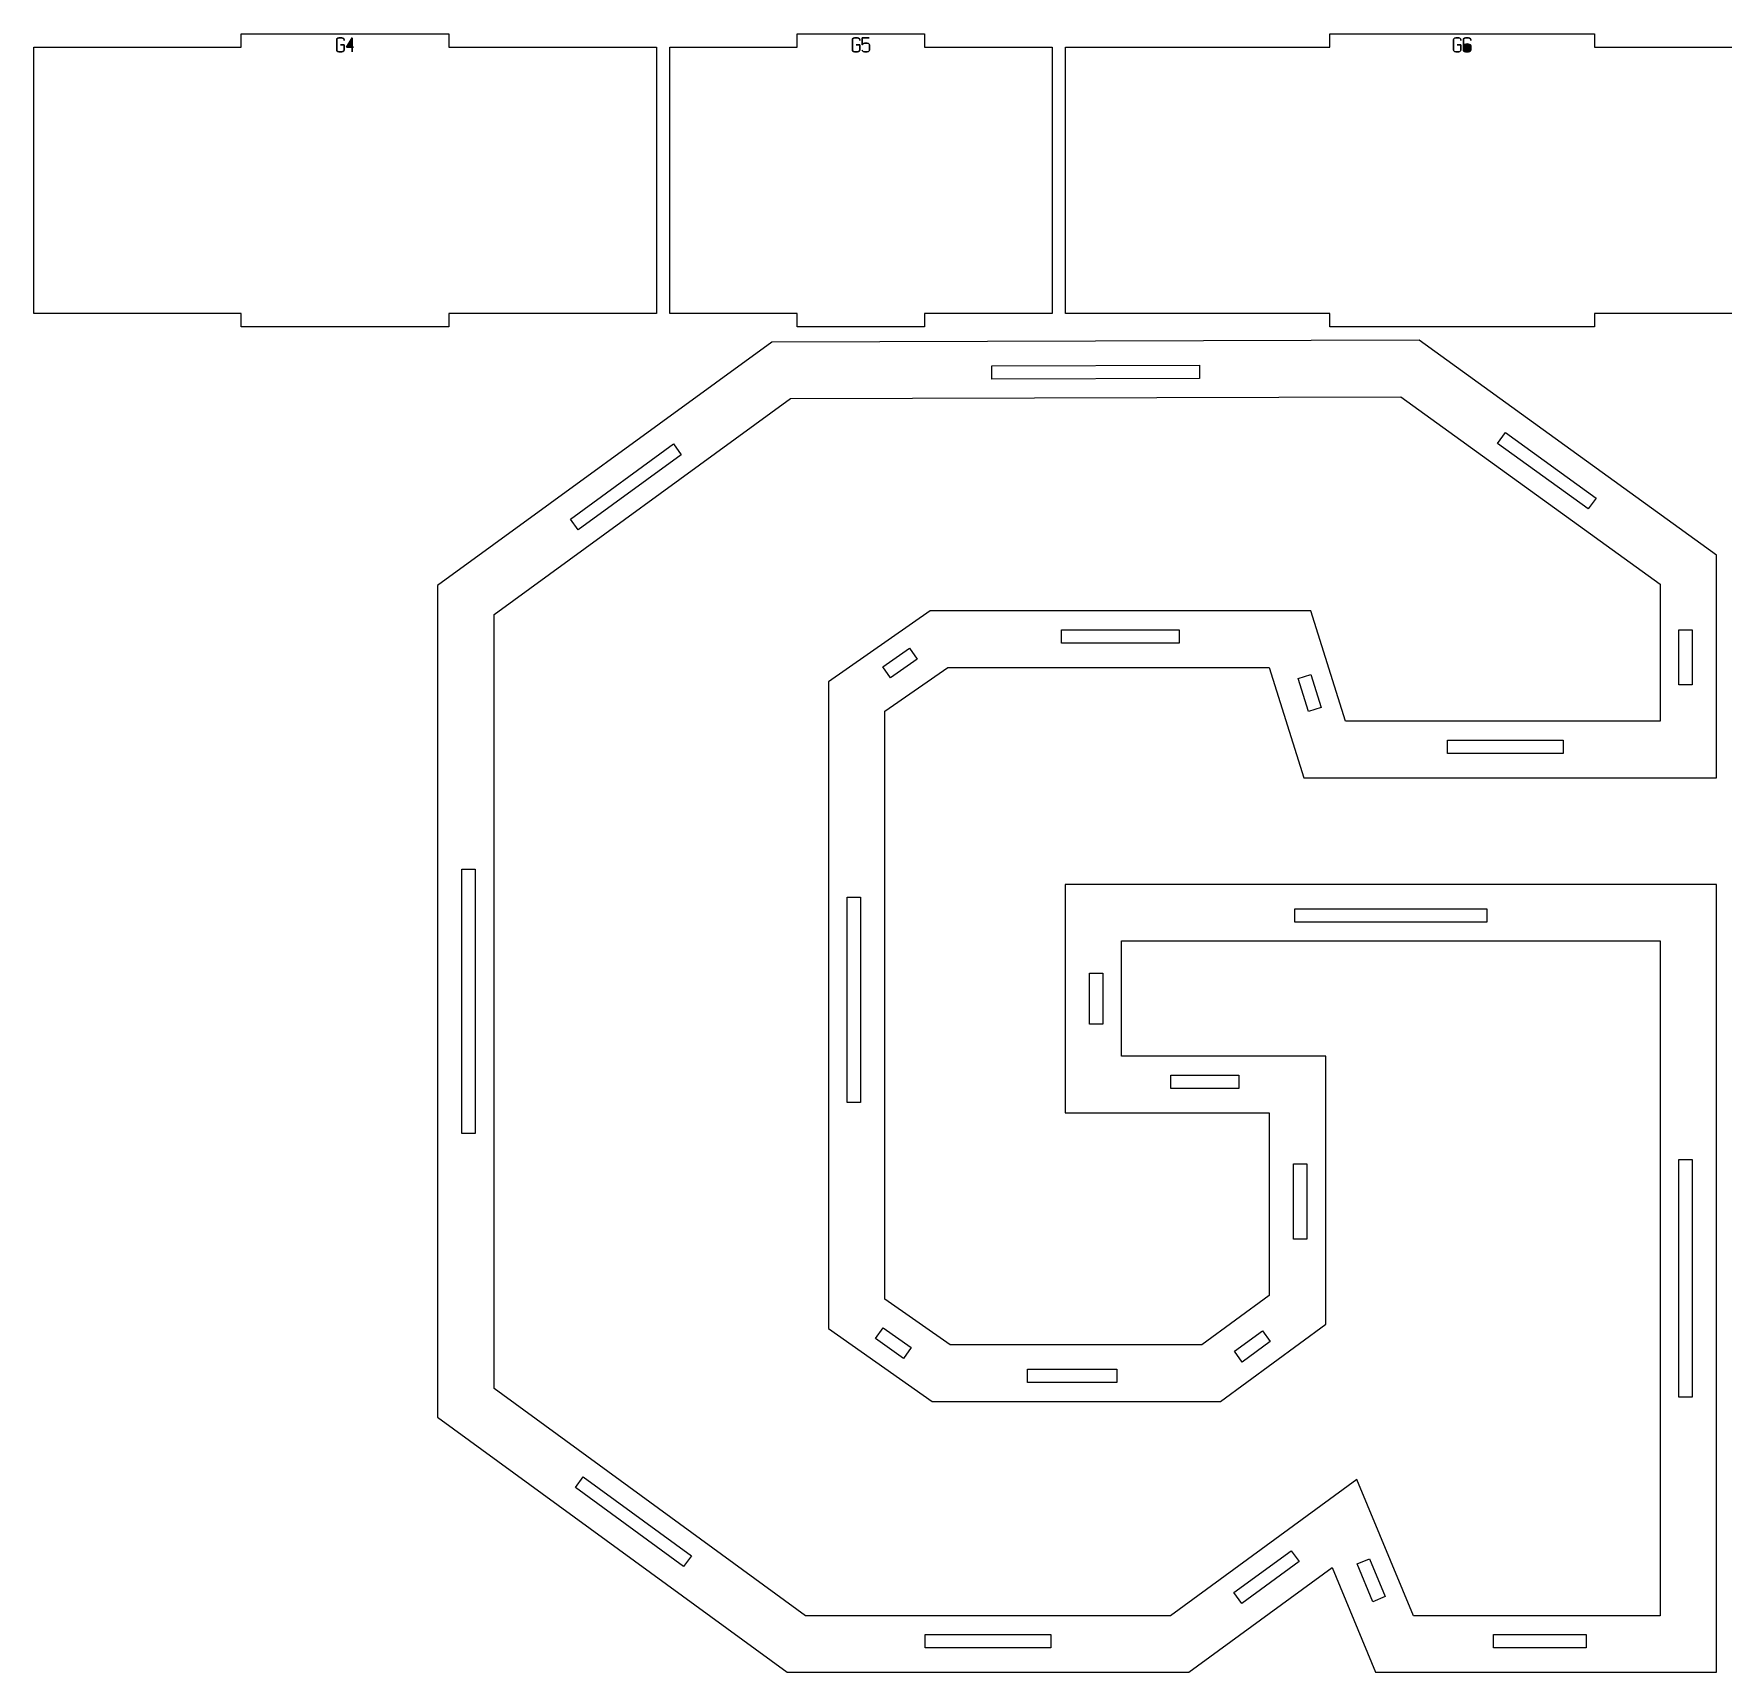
# Model space of a CAD drawing. Header units: centimetres. Extents: x -249 to 275, y -506 to 461.
# Drawn here: x -228.57 to -190.52, y -107.75 to -70.85 of the extents above; entities that cross this region are included whole.
import ezdxf

# ---------------------------------------------------------------- set-up
doc = ezdxf.new("R2010")
doc.units = ezdxf.units.CM
doc.header["$MEASUREMENT"] = 0
doc.layers.add('Capa 1', color=7, linetype='Continuous')

msp = doc.modelspace()

# ---------------------------------------------------------------- hatches: boundary and pattern name
at = {"layer": 'Capa 1', "true_color": 0x3e4095}
h = msp.add_hatch(color=175, dxfattribs=at)
edge = h.paths.add_edge_path()
edge.add_spline(control_points=[(-221.58134, -71.21865), (-221.58134, -71.22843), (-221.58921, -71.23676), (-221.60496, -71.24364), (-221.6207, -71.25052), (-221.64035, -71.25396), (-221.66389, -71.25396), (-221.68743, -71.25396), (-221.70708, -71.25052), (-221.72282, -71.24364), (-221.73857, -71.23676), (-221.74644, -71.22843), (-221.74644, -71.21865), (-221.74644, -71.21865), (-221.74644, -70.97283), (-221.74644, -70.97283), (-221.74644, -70.96305), (-221.73857, -70.95472), (-221.72282, -70.94784), (-221.70708, -70.94096), (-221.68743, -70.93752), (-221.66389, -70.93752), (-221.64035, -70.93752), (-221.6207, -70.94096), (-221.60496, -70.94784), (-221.58921, -70.95472), (-221.58134, -70.96305), (-221.58134, -70.97283), (-221.58134, -70.97283), (-221.58134, -70.9953), (-221.58134, -70.9953), (-221.58134, -70.9953), (-221.58134, -70.97283), (-221.58134, -70.97283), (-221.58134, -70.96305), (-221.58921, -70.95472), (-221.60496, -70.94784), (-221.6207, -70.94096), (-221.64035, -70.93752), (-221.66389, -70.93752), (-221.68743, -70.93752), (-221.70708, -70.94096), (-221.72282, -70.94784), (-221.73857, -70.95472), (-221.74644, -70.96305), (-221.74644, -70.97283), (-221.74644, -70.97283), (-221.74644, -71.21865), (-221.74644, -71.21865), (-221.74644, -71.22843), (-221.73857, -71.23676), (-221.72282, -71.24364), (-221.70708, -71.25052), (-221.68743, -71.25396), (-221.66389, -71.25396), (-221.64035, -71.25396), (-221.6207, -71.25052), (-221.60496, -71.24364), (-221.58921, -71.23676), (-221.58134, -71.22843), (-221.58134, -71.21865), (-221.58134, -71.21865), (-221.58134, -71.09574), (-221.58134, -71.09574), (-221.58134, -71.09574), (-221.66297, -71.09574), (-221.66297, -71.09574), (-221.66297, -71.09574), (-221.58134, -71.09574), (-221.58134, -71.09574), (-221.58134, -71.09574), (-221.58134, -71.21865), (-221.58134, -71.21865)], knot_values=[0, 0, 0, 0, 0.04166667, 0.04166667, 0.04166667, 0.08333333, 0.08333333, 0.08333333, 0.125, 0.125, 0.125, 0.16666667, 0.16666667, 0.16666667, 0.20833333, 0.20833333, 0.20833333, 0.25, 0.25, 0.25, 0.29166667, 0.29166667, 0.29166667, 0.33333333, 0.33333333, 0.33333333, 0.375, 0.375, 0.375, 0.41666667, 0.41666667, 0.41666667, 0.45833333, 0.45833333, 0.45833333, 0.5, 0.5, 0.5, 0.54166667, 0.54166667, 0.54166667, 0.58333333, 0.58333333, 0.58333333, 0.625, 0.625, 0.625, 0.66666667, 0.66666667, 0.66666667, 0.70833333, 0.70833333, 0.70833333, 0.75, 0.75, 0.75, 0.79166667, 0.79166667, 0.79166667, 0.83333333, 0.83333333, 0.83333333, 0.875, 0.875, 0.875, 0.91666667, 0.91666667, 0.91666667, 0.95833333, 0.95833333, 0.95833333, 1, 1, 1, 1], degree=3, periodic=1)
h = msp.add_hatch(color=175, dxfattribs=at)
edge = h.paths.add_edge_path()
edge.add_spline(control_points=[(-221.39652, -71.1494), (-221.39652, -71.1494), (-221.39652, -70.93706), (-221.39652, -70.93706), (-221.39652, -70.93706), (-221.52631, -71.1494), (-221.52631, -71.1494), (-221.52631, -71.1494), (-221.39652, -71.1494), (-221.39652, -71.1494)], knot_values=[0, 0, 0, 0, 0.33333333, 0.33333333, 0.33333333, 0.66666667, 0.66666667, 0.66666667, 1, 1, 1, 1], degree=3, periodic=1)
h = msp.add_hatch(color=175, dxfattribs=at)
edge = h.paths.add_edge_path()
edge.add_spline(control_points=[(-221.39652, -71.1494), (-221.39652, -71.1494), (-221.39652, -71.25396), (-221.39652, -71.25396), (-221.39652, -71.25396), (-221.39652, -71.1494), (-221.39652, -71.1494), (-221.39652, -71.1494), (-221.52631, -71.1494), (-221.52631, -71.1494), (-221.52631, -71.1494), (-221.39652, -70.93706), (-221.39652, -70.93706), (-221.39652, -70.93706), (-221.39652, -71.1494), (-221.39652, -71.1494), (-221.39652, -71.1494), (-221.36671, -71.1494), (-221.36671, -71.1494), (-221.36671, -71.1494), (-221.39652, -71.1494), (-221.39652, -71.1494)], knot_values=[0, 0, 0, 0, 0.14285714, 0.14285714, 0.14285714, 0.28571429, 0.28571429, 0.28571429, 0.42857143, 0.42857143, 0.42857143, 0.57142857, 0.57142857, 0.57142857, 0.71428571, 0.71428571, 0.71428571, 0.85714286, 0.85714286, 0.85714286, 1, 1, 1, 1], degree=3, periodic=1)
h = msp.add_hatch(color=175, dxfattribs=at)
edge = h.paths.add_edge_path()
edge.add_spline(control_points=[(-209.9691, -71.21865), (-209.9691, -71.22843), (-209.97697, -71.23676), (-209.99272, -71.24364), (-210.00846, -71.25052), (-210.02811, -71.25396), (-210.05165, -71.25396), (-210.07519, -71.25396), (-210.09484, -71.25052), (-210.11058, -71.24364), (-210.12633, -71.23676), (-210.1342, -71.22843), (-210.1342, -71.21865), (-210.1342, -71.21865), (-210.1342, -70.97283), (-210.1342, -70.97283), (-210.1342, -70.96305), (-210.12633, -70.95472), (-210.11058, -70.94784), (-210.09484, -70.94096), (-210.07519, -70.93752), (-210.05165, -70.93752), (-210.02811, -70.93752), (-210.00846, -70.94096), (-209.99272, -70.94784), (-209.97697, -70.95472), (-209.9691, -70.96305), (-209.9691, -70.97283), (-209.9691, -70.97283), (-209.9691, -70.9953), (-209.9691, -70.9953), (-209.9691, -70.9953), (-209.9691, -70.97283), (-209.9691, -70.97283), (-209.9691, -70.96305), (-209.97697, -70.95472), (-209.99272, -70.94784), (-210.00846, -70.94096), (-210.02811, -70.93752), (-210.05165, -70.93752), (-210.07519, -70.93752), (-210.09484, -70.94096), (-210.11058, -70.94784), (-210.12633, -70.95472), (-210.1342, -70.96305), (-210.1342, -70.97283), (-210.1342, -70.97283), (-210.1342, -71.21865), (-210.1342, -71.21865), (-210.1342, -71.22843), (-210.12633, -71.23676), (-210.11058, -71.24364), (-210.09484, -71.25052), (-210.07519, -71.25396), (-210.05165, -71.25396), (-210.02811, -71.25396), (-210.00846, -71.25052), (-209.99272, -71.24364), (-209.97697, -71.23676), (-209.9691, -71.22843), (-209.9691, -71.21865), (-209.9691, -71.21865), (-209.9691, -71.09574), (-209.9691, -71.09574), (-209.9691, -71.09574), (-210.05073, -71.09574), (-210.05073, -71.09574), (-210.05073, -71.09574), (-209.9691, -71.09574), (-209.9691, -71.09574), (-209.9691, -71.09574), (-209.9691, -71.21865), (-209.9691, -71.21865)], knot_values=[0, 0, 0, 0, 0.04166667, 0.04166667, 0.04166667, 0.08333333, 0.08333333, 0.08333333, 0.125, 0.125, 0.125, 0.16666667, 0.16666667, 0.16666667, 0.20833333, 0.20833333, 0.20833333, 0.25, 0.25, 0.25, 0.29166667, 0.29166667, 0.29166667, 0.33333333, 0.33333333, 0.33333333, 0.375, 0.375, 0.375, 0.41666667, 0.41666667, 0.41666667, 0.45833333, 0.45833333, 0.45833333, 0.5, 0.5, 0.5, 0.54166667, 0.54166667, 0.54166667, 0.58333333, 0.58333333, 0.58333333, 0.625, 0.625, 0.625, 0.66666667, 0.66666667, 0.66666667, 0.70833333, 0.70833333, 0.70833333, 0.75, 0.75, 0.75, 0.79166667, 0.79166667, 0.79166667, 0.83333333, 0.83333333, 0.83333333, 0.875, 0.875, 0.875, 0.91666667, 0.91666667, 0.91666667, 0.95833333, 0.95833333, 0.95833333, 1, 1, 1, 1], degree=3, periodic=1)
h = msp.add_hatch(color=175, dxfattribs=at)
edge = h.paths.add_edge_path()
edge.add_spline(control_points=[(-209.83152, -71.25396), (-209.85506, -71.25396), (-209.87471, -71.25052), (-209.89045, -71.24364), (-209.9062, -71.23676), (-209.91407, -71.22843), (-209.91407, -71.21865), (-209.91407, -71.22843), (-209.9062, -71.23676), (-209.89045, -71.24364), (-209.87471, -71.25052), (-209.85506, -71.25396), (-209.83152, -71.25396), (-209.80798, -71.25396), (-209.78833, -71.25052), (-209.77259, -71.24364), (-209.75684, -71.23676), (-209.74897, -71.22843), (-209.74897, -71.21865), (-209.74897, -71.21865), (-209.74897, -71.09299), (-209.74897, -71.09299), (-209.74897, -71.0832), (-209.75684, -71.07487), (-209.77259, -71.06799), (-209.78833, -71.06111), (-209.80798, -71.05767), (-209.83152, -71.05767), (-209.85292, -71.05951), (-209.86943, -71.06196), (-209.88105, -71.06501), (-209.89267, -71.06807), (-209.90367, -71.0774), (-209.91407, -71.09299), (-209.91407, -71.09299), (-209.91407, -70.93752), (-209.91407, -70.93752), (-209.91407, -70.93752), (-209.75447, -70.93752), (-209.75447, -70.93752), (-209.75447, -70.93752), (-209.91407, -70.93752), (-209.91407, -70.93752), (-209.91407, -70.93752), (-209.91407, -71.09299), (-209.91407, -71.09299), (-209.90367, -71.0774), (-209.89267, -71.06807), (-209.88105, -71.06501), (-209.86943, -71.06196), (-209.85292, -71.05951), (-209.83152, -71.05767), (-209.80798, -71.05767), (-209.78833, -71.06111), (-209.77259, -71.06799), (-209.75684, -71.07487), (-209.74897, -71.0832), (-209.74897, -71.09299), (-209.74897, -71.09299), (-209.74897, -71.21865), (-209.74897, -71.21865), (-209.74897, -71.22843), (-209.75684, -71.23676), (-209.77259, -71.24364), (-209.78833, -71.25052), (-209.80798, -71.25396), (-209.83152, -71.25396)], knot_values=[0, 0, 0, 0, 0.04545455, 0.04545455, 0.04545455, 0.09090909, 0.09090909, 0.09090909, 0.13636364, 0.13636364, 0.13636364, 0.18181818, 0.18181818, 0.18181818, 0.22727273, 0.22727273, 0.22727273, 0.27272727, 0.27272727, 0.27272727, 0.31818182, 0.31818182, 0.31818182, 0.36363636, 0.36363636, 0.36363636, 0.40909091, 0.40909091, 0.40909091, 0.45454545, 0.45454545, 0.45454545, 0.5, 0.5, 0.5, 0.54545455, 0.54545455, 0.54545455, 0.59090909, 0.59090909, 0.59090909, 0.63636364, 0.63636364, 0.63636364, 0.68181818, 0.68181818, 0.68181818, 0.72727273, 0.72727273, 0.72727273, 0.77272727, 0.77272727, 0.77272727, 0.81818182, 0.81818182, 0.81818182, 0.86363636, 0.86363636, 0.86363636, 0.90909091, 0.90909091, 0.90909091, 0.95454545, 0.95454545, 0.95454545, 1, 1, 1, 1], degree=3, periodic=1)
h = msp.add_hatch(color=175, dxfattribs=at)
edge = h.paths.add_edge_path()
edge.add_spline(control_points=[(-196.43149, -71.21865), (-196.43149, -71.22843), (-196.43936, -71.23676), (-196.45511, -71.24364), (-196.47085, -71.25052), (-196.4905, -71.25396), (-196.51404, -71.25396), (-196.53758, -71.25396), (-196.55723, -71.25052), (-196.57297, -71.24364), (-196.58872, -71.23676), (-196.59659, -71.22843), (-196.59659, -71.21865), (-196.59659, -71.21865), (-196.59659, -70.97283), (-196.59659, -70.97283), (-196.59659, -70.96305), (-196.58872, -70.95472), (-196.57297, -70.94784), (-196.55723, -70.94096), (-196.53758, -70.93752), (-196.51404, -70.93752), (-196.4905, -70.93752), (-196.47085, -70.94096), (-196.45511, -70.94784), (-196.43936, -70.95472), (-196.43149, -70.96305), (-196.43149, -70.97283), (-196.43149, -70.97283), (-196.43149, -70.9953), (-196.43149, -70.9953), (-196.43149, -70.9953), (-196.43149, -70.97283), (-196.43149, -70.97283), (-196.43149, -70.96305), (-196.43936, -70.95472), (-196.45511, -70.94784), (-196.47085, -70.94096), (-196.4905, -70.93752), (-196.51404, -70.93752), (-196.53758, -70.93752), (-196.55723, -70.94096), (-196.57297, -70.94784), (-196.58872, -70.95472), (-196.59659, -70.96305), (-196.59659, -70.97283), (-196.59659, -70.97283), (-196.59659, -71.21865), (-196.59659, -71.21865), (-196.59659, -71.22843), (-196.58872, -71.23676), (-196.57297, -71.24364), (-196.55723, -71.25052), (-196.53758, -71.25396), (-196.51404, -71.25396), (-196.4905, -71.25396), (-196.47085, -71.25052), (-196.45511, -71.24364), (-196.43936, -71.23676), (-196.43149, -71.22843), (-196.43149, -71.21865), (-196.43149, -71.21865), (-196.43149, -71.09574), (-196.43149, -71.09574), (-196.43149, -71.09574), (-196.51312, -71.09574), (-196.51312, -71.09574), (-196.51312, -71.09574), (-196.43149, -71.09574), (-196.43149, -71.09574), (-196.43149, -71.09574), (-196.43149, -71.21865), (-196.43149, -71.21865)], knot_values=[0, 0, 0, 0, 0.04166667, 0.04166667, 0.04166667, 0.08333333, 0.08333333, 0.08333333, 0.125, 0.125, 0.125, 0.16666667, 0.16666667, 0.16666667, 0.20833333, 0.20833333, 0.20833333, 0.25, 0.25, 0.25, 0.29166667, 0.29166667, 0.29166667, 0.33333333, 0.33333333, 0.33333333, 0.375, 0.375, 0.375, 0.41666667, 0.41666667, 0.41666667, 0.45833333, 0.45833333, 0.45833333, 0.5, 0.5, 0.5, 0.54166667, 0.54166667, 0.54166667, 0.58333333, 0.58333333, 0.58333333, 0.625, 0.625, 0.625, 0.66666667, 0.66666667, 0.66666667, 0.70833333, 0.70833333, 0.70833333, 0.75, 0.75, 0.75, 0.79166667, 0.79166667, 0.79166667, 0.83333333, 0.83333333, 0.83333333, 0.875, 0.875, 0.875, 0.91666667, 0.91666667, 0.91666667, 0.95833333, 0.95833333, 0.95833333, 1, 1, 1, 1], degree=3, periodic=1)
h = msp.add_hatch(color=175, dxfattribs=at)
edge = h.paths.add_edge_path()
edge.add_spline(control_points=[(-196.29391, -71.25396), (-196.31745, -71.25396), (-196.3371, -71.25052), (-196.35284, -71.24364), (-196.36859, -71.23676), (-196.37646, -71.22843), (-196.37646, -71.21865), (-196.37646, -71.21865), (-196.37646, -71.11179), (-196.37646, -71.11179), (-196.37646, -71.11179), (-196.37646, -70.97283), (-196.37646, -70.97283), (-196.37646, -70.96305), (-196.36859, -70.95472), (-196.35284, -70.94784), (-196.3371, -70.94096), (-196.31745, -70.93752), (-196.29391, -70.93752), (-196.27037, -70.93752), (-196.25072, -70.94096), (-196.23498, -70.94784), (-196.21923, -70.95472), (-196.21136, -70.96305), (-196.21136, -70.97283), (-196.21136, -70.97283), (-196.21136, -70.99851), (-196.21136, -70.99851), (-196.21136, -70.99851), (-196.21136, -70.97283), (-196.21136, -70.97283), (-196.21136, -70.96305), (-196.21923, -70.95472), (-196.23498, -70.94784), (-196.25072, -70.94096), (-196.27037, -70.93752), (-196.29391, -70.93752), (-196.31745, -70.93752), (-196.3371, -70.94096), (-196.35284, -70.94784), (-196.36859, -70.95472), (-196.37646, -70.96305), (-196.37646, -70.97283), (-196.37646, -70.97283), (-196.37646, -71.11179), (-196.37646, -71.11179), (-196.37646, -71.10262), (-196.36691, -71.09444), (-196.3478, -71.08726), (-196.32869, -71.08007), (-196.31073, -71.07648), (-196.29391, -71.07648), (-196.27037, -71.07648), (-196.25072, -71.07992), (-196.23498, -71.0868), (-196.21923, -71.09368), (-196.21136, -71.10201), (-196.21136, -71.11179), (-196.21136, -71.11179), (-196.21136, -71.21865), (-196.21136, -71.21865), (-196.21136, -71.22843), (-196.21923, -71.23676), (-196.23498, -71.24364), (-196.25072, -71.25052), (-196.27037, -71.25396), (-196.29391, -71.25396)], knot_values=[0, 0, 0, 0, 0.04545455, 0.04545455, 0.04545455, 0.09090909, 0.09090909, 0.09090909, 0.13636364, 0.13636364, 0.13636364, 0.18181818, 0.18181818, 0.18181818, 0.22727273, 0.22727273, 0.22727273, 0.27272727, 0.27272727, 0.27272727, 0.31818182, 0.31818182, 0.31818182, 0.36363636, 0.36363636, 0.36363636, 0.40909091, 0.40909091, 0.40909091, 0.45454545, 0.45454545, 0.45454545, 0.5, 0.5, 0.5, 0.54545455, 0.54545455, 0.54545455, 0.59090909, 0.59090909, 0.59090909, 0.63636364, 0.63636364, 0.63636364, 0.68181818, 0.68181818, 0.68181818, 0.72727273, 0.72727273, 0.72727273, 0.77272727, 0.77272727, 0.77272727, 0.81818182, 0.81818182, 0.81818182, 0.86363636, 0.86363636, 0.86363636, 0.90909091, 0.90909091, 0.90909091, 0.95454545, 0.95454545, 0.95454545, 1, 1, 1, 1], degree=3, periodic=1)
h = msp.add_hatch(color=175, dxfattribs=at)
edge = h.paths.add_edge_path()
edge.add_spline(control_points=[(-196.37646, -71.21865), (-196.37646, -71.22843), (-196.36859, -71.23676), (-196.35284, -71.24364), (-196.3371, -71.25052), (-196.31745, -71.25396), (-196.29391, -71.25396), (-196.27037, -71.25396), (-196.25072, -71.25052), (-196.23498, -71.24364), (-196.21923, -71.23676), (-196.21136, -71.22843), (-196.21136, -71.21865), (-196.21136, -71.21865), (-196.21136, -71.11179), (-196.21136, -71.11179), (-196.21136, -71.10201), (-196.21923, -71.09368), (-196.23498, -71.0868), (-196.25072, -71.07992), (-196.27037, -71.07648), (-196.29391, -71.07648), (-196.31073, -71.07648), (-196.32869, -71.08007), (-196.3478, -71.08726), (-196.36691, -71.09444), (-196.37646, -71.10262), (-196.37646, -71.11179), (-196.37646, -71.11179), (-196.37646, -71.21865), (-196.37646, -71.21865)], knot_values=[0, 0, 0, 0, 0.1, 0.1, 0.1, 0.2, 0.2, 0.2, 0.3, 0.3, 0.3, 0.4, 0.4, 0.4, 0.5, 0.5, 0.5, 0.6, 0.6, 0.6, 0.7, 0.7, 0.7, 0.8, 0.8, 0.8, 0.9, 0.9, 0.9, 1, 1, 1, 1], degree=3, periodic=1)

# ---------------------------------------------------------------- linework, layer by layer
at = {"layer": 'Capa 1', "color": 240, "lineweight": 9}
for points, knots in [([(-228.5667, -71.14756), (-228.5667, -71.14756), (-228.5667, -77.14756), (-228.5667, -77.14756), (-228.5667, -77.14756), (-223.89328, -77.14756), (-223.89328, -77.14756), (-223.89328, -77.14756), (-223.89328, -77.44756), (-223.89328, -77.44756), (-223.89328, -77.44756), (-219.21987, -77.44756), (-219.21987, -77.44756), (-219.21987, -77.44756), (-219.21987, -77.14756), (-219.21987, -77.14756), (-219.21987, -77.14756), (-214.54645, -77.14756), (-214.54645, -77.14756), (-214.54645, -77.14756), (-214.54645, -71.14756), (-214.54645, -71.14756), (-214.54645, -71.14756), (-219.21987, -71.14756), (-219.21987, -71.14756), (-219.21987, -71.14756), (-219.21987, -70.84756), (-219.21987, -70.84756), (-219.21987, -70.84756), (-223.89328, -70.84756), (-223.89328, -70.84756), (-223.89328, -70.84756), (-223.89328, -71.14756), (-223.89328, -71.14756), (-223.89328, -71.14756), (-228.5667, -71.14756), (-228.5667, -71.14756)], [0, 0, 0, 0, 0.08333333, 0.08333333, 0.08333333, 0.16666667, 0.16666667, 0.16666667, 0.25, 0.25, 0.25, 0.33333333, 0.33333333, 0.33333333, 0.41666667, 0.41666667, 0.41666667, 0.5, 0.5, 0.5, 0.58333333, 0.58333333, 0.58333333, 0.66666667, 0.66666667, 0.66666667, 0.75, 0.75, 0.75, 0.83333333, 0.83333333, 0.83333333, 0.91666667, 0.91666667, 0.91666667, 1, 1, 1, 1]), ([(-214.24645, -71.14756), (-214.24645, -71.14756), (-214.24645, -77.14756), (-214.24645, -77.14756), (-214.24645, -77.14756), (-211.37654, -77.14756), (-211.37654, -77.14756), (-211.37654, -77.14756), (-211.37654, -77.44756), (-211.37654, -77.44756), (-211.37654, -77.44756), (-208.50663, -77.44756), (-208.50663, -77.44756), (-208.50663, -77.44756), (-208.50663, -77.14756), (-208.50663, -77.14756), (-208.50663, -77.14756), (-205.63672, -77.14756), (-205.63672, -77.14756), (-205.63672, -77.14756), (-205.63672, -71.14756), (-205.63672, -71.14756), (-205.63672, -71.14756), (-208.50663, -71.14756), (-208.50663, -71.14756), (-208.50663, -71.14756), (-208.50663, -70.84756), (-208.50663, -70.84756), (-208.50663, -70.84756), (-211.37654, -70.84756), (-211.37654, -70.84756), (-211.37654, -70.84756), (-211.37654, -71.14756), (-211.37654, -71.14756), (-211.37654, -71.14756), (-214.24645, -71.14756), (-214.24645, -71.14756)], [0, 0, 0, 0, 0.08333333, 0.08333333, 0.08333333, 0.16666667, 0.16666667, 0.16666667, 0.25, 0.25, 0.25, 0.33333333, 0.33333333, 0.33333333, 0.41666667, 0.41666667, 0.41666667, 0.5, 0.5, 0.5, 0.58333333, 0.58333333, 0.58333333, 0.66666667, 0.66666667, 0.66666667, 0.75, 0.75, 0.75, 0.83333333, 0.83333333, 0.83333333, 0.91666667, 0.91666667, 0.91666667, 1, 1, 1, 1]), ([(-205.33672, -71.14756), (-205.33672, -71.14756), (-205.33672, -77.14756), (-205.33672, -77.14756), (-205.33672, -77.14756), (-199.38156, -77.14756), (-199.38156, -77.14756), (-199.38156, -77.14756), (-199.38156, -77.44756), (-199.38156, -77.44756), (-199.38156, -77.44756), (-193.4264, -77.44756), (-193.4264, -77.44756), (-193.4264, -77.44756), (-193.4264, -77.14756), (-193.4264, -77.14756), (-193.4264, -77.14756), (-187.47123, -77.14756), (-187.47123, -77.14756), (-187.47123, -77.14756), (-187.47123, -71.14756), (-187.47123, -71.14756), (-187.47123, -71.14756), (-193.4264, -71.14756), (-193.4264, -71.14756), (-193.4264, -71.14756), (-193.4264, -70.84756), (-193.4264, -70.84756), (-193.4264, -70.84756), (-199.38156, -70.84756), (-199.38156, -70.84756), (-199.38156, -70.84756), (-199.38156, -71.14756), (-199.38156, -71.14756), (-199.38156, -71.14756), (-205.33672, -71.14756), (-205.33672, -71.14756)], [0, 0, 0, 0, 0.08333333, 0.08333333, 0.08333333, 0.16666667, 0.16666667, 0.16666667, 0.25, 0.25, 0.25, 0.33333333, 0.33333333, 0.33333333, 0.41666667, 0.41666667, 0.41666667, 0.5, 0.5, 0.5, 0.58333333, 0.58333333, 0.58333333, 0.66666667, 0.66666667, 0.66666667, 0.75, 0.75, 0.75, 0.83333333, 0.83333333, 0.83333333, 0.91666667, 0.91666667, 0.91666667, 1, 1, 1, 1]), ([(-199.96502, -87.60465), (-199.96502, -87.60465), (-200.74735, -85.11895), (-200.74735, -85.11895), (-200.74735, -85.11895), (-207.984, -85.11895), (-207.984, -85.11895), (-207.984, -85.11895), (-209.40199, -86.10466), (-209.40199, -86.10466), (-209.40199, -86.10466), (-209.40199, -99.34744), (-209.40199, -99.34744), (-209.40199, -99.34744), (-207.9351, -100.376), (-207.9351, -100.376), (-207.9351, -100.376), (-202.26313, -100.376), (-202.26313, -100.376), (-202.26313, -100.376), (-200.74735, -99.26172), (-200.74735, -99.26172), (-200.74735, -99.26172), (-200.74735, -95.14747), (-200.74735, -95.14747), (-200.74735, -95.14747), (-205.3436, -95.14747), (-205.3436, -95.14747), (-205.3436, -95.14747), (-205.3436, -90.00463), (-205.3436, -90.00463), (-205.3436, -90.00463), (-190.67472, -90.00463), (-190.67472, -90.00463), (-190.67472, -90.00463), (-190.67472, -107.7474), (-190.67472, -107.7474), (-190.67472, -107.7474), (-198.35144, -107.7474), (-198.35144, -107.7474), (-198.35144, -107.7474), (-199.32936, -105.39027), (-199.32936, -105.39027), (-199.32936, -105.39027), (-202.55651, -107.7474), (-202.55651, -107.7474), (-202.55651, -107.7474), (-211.60232, -107.7474), (-211.60232, -107.7474), (-211.60232, -107.7474), (-219.47461, -102.00456), (-219.47461, -102.00456), (-219.47461, -102.00456), (-219.47461, -83.2761), (-219.47461, -83.2761), (-219.47461, -83.2761), (-211.94459, -77.79042), (-211.94459, -77.79042), (-211.94459, -77.79042), (-197.37351, -77.74756), (-197.37351, -77.74756), (-197.37351, -77.74756), (-190.67472, -82.59039), (-190.67472, -82.59039), (-190.67472, -82.59039), (-190.67472, -87.60465), (-190.67472, -87.60465), (-190.67472, -87.60465), (-199.96502, -87.60465), (-199.96502, -87.60465)], [0, 0, 0, 0, 0.04347826, 0.04347826, 0.04347826, 0.08695652, 0.08695652, 0.08695652, 0.13043478, 0.13043478, 0.13043478, 0.17391304, 0.17391304, 0.17391304, 0.2173913, 0.2173913, 0.2173913, 0.26086957, 0.26086957, 0.26086957, 0.30434783, 0.30434783, 0.30434783, 0.34782609, 0.34782609, 0.34782609, 0.39130435, 0.39130435, 0.39130435, 0.43478261, 0.43478261, 0.43478261, 0.47826087, 0.47826087, 0.47826087, 0.52173913, 0.52173913, 0.52173913, 0.56521739, 0.56521739, 0.56521739, 0.60869565, 0.60869565, 0.60869565, 0.65217391, 0.65217391, 0.65217391, 0.69565217, 0.69565217, 0.69565217, 0.73913043, 0.73913043, 0.73913043, 0.7826087, 0.7826087, 0.7826087, 0.82608696, 0.82608696, 0.82608696, 0.86956522, 0.86956522, 0.86956522, 0.91304348, 0.91304348, 0.91304348, 0.95652174, 0.95652174, 0.95652174, 1, 1, 1, 1]), ([(-206.99378, -78.62439), (-206.99378, -78.62439), (-202.32038, -78.61065), (-202.32038, -78.61065), (-202.32038, -78.61065), (-202.32127, -78.31065), (-202.32127, -78.31065), (-202.32127, -78.31065), (-206.99466, -78.32439), (-206.99466, -78.32439), (-206.99466, -78.32439), (-206.99378, -78.62439), (-206.99378, -78.62439)], [0, 0, 0, 0, 0.25, 0.25, 0.25, 0.5, 0.5, 0.5, 0.75, 0.75, 0.75, 1, 1, 1, 1]), ([(-199.03127, -86.33186), (-199.03127, -86.33186), (-191.94751, -86.33186), (-191.94751, -86.33186), (-191.94751, -86.33186), (-191.94751, -83.2408), (-191.94751, -83.2408), (-191.94751, -83.2408), (-197.78373, -79.02156), (-197.78373, -79.02156), (-197.78373, -79.02156), (-211.52846, -79.06199), (-211.52846, -79.06199), (-211.52846, -79.06199), (-218.20182, -83.92359), (-218.20182, -83.92359), (-218.20182, -83.92359), (-218.20182, -101.35759), (-218.20182, -101.35759), (-218.20182, -101.35759), (-211.1874, -106.47461), (-211.1874, -106.47461), (-211.1874, -106.47461), (-202.97184, -106.47461), (-202.97184, -106.47461), (-202.97184, -106.47461), (-198.77368, -103.40824), (-198.77368, -103.40824), (-198.77368, -103.40824), (-197.50151, -106.47461), (-197.50151, -106.47461), (-197.50151, -106.47461), (-191.94751, -106.47461), (-191.94751, -106.47461), (-191.94751, -106.47461), (-191.94751, -91.27742), (-191.94751, -91.27742), (-191.94751, -91.27742), (-204.07081, -91.27742), (-204.07081, -91.27742), (-204.07081, -91.27742), (-204.07081, -93.87468), (-204.07081, -93.87468), (-204.07081, -93.87468), (-199.47456, -93.87468), (-199.47456, -93.87468), (-199.47456, -93.87468), (-199.47456, -99.90576), (-199.47456, -99.90576), (-199.47456, -99.90576), (-201.84564, -101.64879), (-201.84564, -101.64879), (-201.84564, -101.64879), (-208.33687, -101.64879), (-208.33687, -101.64879), (-208.33687, -101.64879), (-210.67478, -100.00948), (-210.67478, -100.00948), (-210.67478, -100.00948), (-210.67478, -85.43933), (-210.67478, -85.43933), (-210.67478, -85.43933), (-208.38293, -83.84616), (-208.38293, -83.84616), (-208.38293, -83.84616), (-199.8136, -83.84616), (-199.8136, -83.84616), (-199.8136, -83.84616), (-199.03127, -86.33186), (-199.03127, -86.33186)], [0, 0, 0, 0, 0.04347826, 0.04347826, 0.04347826, 0.08695652, 0.08695652, 0.08695652, 0.13043478, 0.13043478, 0.13043478, 0.17391304, 0.17391304, 0.17391304, 0.2173913, 0.2173913, 0.2173913, 0.26086957, 0.26086957, 0.26086957, 0.30434783, 0.30434783, 0.30434783, 0.34782609, 0.34782609, 0.34782609, 0.39130435, 0.39130435, 0.39130435, 0.43478261, 0.43478261, 0.43478261, 0.47826087, 0.47826087, 0.47826087, 0.52173913, 0.52173913, 0.52173913, 0.56521739, 0.56521739, 0.56521739, 0.60869565, 0.60869565, 0.60869565, 0.65217391, 0.65217391, 0.65217391, 0.69565217, 0.69565217, 0.69565217, 0.73913043, 0.73913043, 0.73913043, 0.7826087, 0.7826087, 0.7826087, 0.82608696, 0.82608696, 0.82608696, 0.86956522, 0.86956522, 0.86956522, 0.91304348, 0.91304348, 0.91304348, 0.95652174, 0.95652174, 0.95652174, 1, 1, 1, 1]), ([(-195.60574, -80.0726), (-195.60574, -80.0726), (-193.5645, -81.5483), (-193.5645, -81.5483), (-193.5645, -81.5483), (-193.38873, -81.30518), (-193.38873, -81.30518), (-193.38873, -81.30518), (-195.42998, -79.82948), (-195.42998, -79.82948), (-195.42998, -79.82948), (-195.60574, -80.0726), (-195.60574, -80.0726)], [0, 0, 0, 0, 0.25, 0.25, 0.25, 0.5, 0.5, 0.5, 0.75, 0.75, 0.75, 1, 1, 1, 1]), ([(-216.30644, -82.01789), (-216.30644, -82.01789), (-213.98681, -80.32801), (-213.98681, -80.32801), (-213.98681, -80.32801), (-214.16345, -80.08554), (-214.16345, -80.08554), (-214.16345, -80.08554), (-216.48309, -81.77541), (-216.48309, -81.77541), (-216.48309, -81.77541), (-216.30644, -82.01789), (-216.30644, -82.01789)], [0, 0, 0, 0, 0.25, 0.25, 0.25, 0.5, 0.5, 0.5, 0.75, 0.75, 0.75, 1, 1, 1, 1]), ([(-202.77614, -84.27042), (-202.77614, -84.27042), (-205.42743, -84.27042), (-205.42743, -84.27042), (-205.42743, -84.27042), (-205.42743, -84.57042), (-205.42743, -84.57042), (-205.42743, -84.57042), (-202.77614, -84.57042), (-202.77614, -84.57042), (-202.77614, -84.57042), (-202.77614, -84.27042), (-202.77614, -84.27042)], [0, 0, 0, 0, 0.25, 0.25, 0.25, 0.5, 0.5, 0.5, 0.75, 0.75, 0.75, 1, 1, 1, 1]), ([(-191.52325, -84.26804), (-191.52325, -84.26804), (-191.52325, -85.51208), (-191.52325, -85.51208), (-191.52325, -85.51208), (-191.22325, -85.51208), (-191.22325, -85.51208), (-191.22325, -85.51208), (-191.22325, -84.26804), (-191.22325, -84.26804), (-191.22325, -84.26804), (-191.52325, -84.26804), (-191.52325, -84.26804)], [0, 0, 0, 0, 0.25, 0.25, 0.25, 0.5, 0.5, 0.5, 0.75, 0.75, 0.75, 1, 1, 1, 1]), ([(-208.84939, -84.68712), (-208.84939, -84.68712), (-209.44882, -85.10381), (-209.44882, -85.10381), (-209.44882, -85.10381), (-209.27759, -85.35014), (-209.27759, -85.35014), (-209.27759, -85.35014), (-208.67815, -84.93345), (-208.67815, -84.93345), (-208.67815, -84.93345), (-208.84939, -84.68712), (-208.84939, -84.68712)], [0, 0, 0, 0, 0.25, 0.25, 0.25, 0.5, 0.5, 0.5, 0.75, 0.75, 0.75, 1, 1, 1, 1]), ([(-199.57466, -86.01854), (-199.57466, -86.01854), (-199.8068, -85.28096), (-199.8068, -85.28096), (-199.8068, -85.28096), (-200.09296, -85.37103), (-200.09296, -85.37103), (-200.09296, -85.37103), (-199.86082, -86.1086), (-199.86082, -86.1086), (-199.86082, -86.1086), (-199.57466, -86.01854), (-199.57466, -86.01854)], [0, 0, 0, 0, 0.25, 0.25, 0.25, 0.5, 0.5, 0.5, 0.75, 0.75, 0.75, 1, 1, 1, 1]), ([(-194.12967, -86.75612), (-194.12967, -86.75612), (-196.7361, -86.75612), (-196.7361, -86.75612), (-196.7361, -86.75612), (-196.7361, -87.05612), (-196.7361, -87.05612), (-196.7361, -87.05612), (-194.12967, -87.05612), (-194.12967, -87.05612), (-194.12967, -87.05612), (-194.12967, -86.75612), (-194.12967, -86.75612)], [0, 0, 0, 0, 0.25, 0.25, 0.25, 0.5, 0.5, 0.5, 0.75, 0.75, 0.75, 1, 1, 1, 1]), ([(-218.62608, -95.61809), (-218.62608, -95.61809), (-218.62608, -89.66292), (-218.62608, -89.66292), (-218.62608, -89.66292), (-218.92608, -89.66292), (-218.92608, -89.66292), (-218.92608, -89.66292), (-218.92608, -95.61809), (-218.92608, -95.61809), (-218.92608, -95.61809), (-218.62608, -95.61809), (-218.62608, -95.61809)], [0, 0, 0, 0, 0.25, 0.25, 0.25, 0.5, 0.5, 0.5, 0.75, 0.75, 0.75, 1, 1, 1, 1]), ([(-210.25052, -90.28846), (-210.25052, -90.28846), (-210.25052, -94.91582), (-210.25052, -94.91582), (-210.25052, -94.91582), (-209.95052, -94.91582), (-209.95052, -94.91582), (-209.95052, -94.91582), (-209.95052, -90.28846), (-209.95052, -90.28846), (-209.95052, -90.28846), (-210.25052, -90.28846), (-210.25052, -90.28846)], [0, 0, 0, 0, 0.25, 0.25, 0.25, 0.5, 0.5, 0.5, 0.75, 0.75, 0.75, 1, 1, 1, 1]), ([(-200.17113, -90.85316), (-200.17113, -90.85316), (-195.84719, -90.85316), (-195.84719, -90.85316), (-195.84719, -90.85316), (-195.84719, -90.55316), (-195.84719, -90.55316), (-195.84719, -90.55316), (-200.17113, -90.55316), (-200.17113, -90.55316), (-200.17113, -90.55316), (-200.17113, -90.85316), (-200.17113, -90.85316)], [0, 0, 0, 0, 0.25, 0.25, 0.25, 0.5, 0.5, 0.5, 0.75, 0.75, 0.75, 1, 1, 1, 1]), ([(-204.49507, -93.15035), (-204.49507, -93.15035), (-204.49507, -92.00175), (-204.49507, -92.00175), (-204.49507, -92.00175), (-204.79507, -92.00175), (-204.79507, -92.00175), (-204.79507, -92.00175), (-204.79507, -93.15035), (-204.79507, -93.15035), (-204.79507, -93.15035), (-204.49507, -93.15035), (-204.49507, -93.15035)], [0, 0, 0, 0, 0.25, 0.25, 0.25, 0.5, 0.5, 0.5, 0.75, 0.75, 0.75, 1, 1, 1, 1]), ([(-201.4309, -94.29894), (-201.4309, -94.29894), (-202.96299, -94.29894), (-202.96299, -94.29894), (-202.96299, -94.29894), (-202.96299, -94.59894), (-202.96299, -94.59894), (-202.96299, -94.59894), (-201.4309, -94.59894), (-201.4309, -94.59894), (-201.4309, -94.59894), (-201.4309, -94.29894), (-201.4309, -94.29894)], [0, 0, 0, 0, 0.25, 0.25, 0.25, 0.5, 0.5, 0.5, 0.75, 0.75, 0.75, 1, 1, 1, 1]), ([(-191.52325, -96.20173), (-191.52325, -96.20173), (-191.52325, -101.5503), (-191.52325, -101.5503), (-191.52325, -101.5503), (-191.22325, -101.5503), (-191.22325, -101.5503), (-191.22325, -101.5503), (-191.22325, -96.20173), (-191.22325, -96.20173), (-191.22325, -96.20173), (-191.52325, -96.20173), (-191.52325, -96.20173)], [0, 0, 0, 0, 0.25, 0.25, 0.25, 0.5, 0.5, 0.5, 0.75, 0.75, 0.75, 1, 1, 1, 1]), ([(-199.89882, -97.9937), (-199.89882, -97.9937), (-199.89882, -96.29632), (-199.89882, -96.29632), (-199.89882, -96.29632), (-200.19882, -96.29632), (-200.19882, -96.29632), (-200.19882, -96.29632), (-200.19882, -97.9937), (-200.19882, -97.9937), (-200.19882, -97.9937), (-199.89882, -97.9937), (-199.89882, -97.9937)], [0, 0, 0, 0, 0.25, 0.25, 0.25, 0.5, 0.5, 0.5, 0.75, 0.75, 0.75, 1, 1, 1, 1]), ([(-209.615, -100.23442), (-209.615, -100.23442), (-208.97949, -100.68003), (-208.97949, -100.68003), (-208.97949, -100.68003), (-208.80725, -100.4344), (-208.80725, -100.4344), (-208.80725, -100.4344), (-209.44277, -99.98878), (-209.44277, -99.98878), (-209.44277, -99.98878), (-209.615, -100.23442), (-209.615, -100.23442)], [0, 0, 0, 0, 0.25, 0.25, 0.25, 0.5, 0.5, 0.5, 0.75, 0.75, 0.75, 1, 1, 1, 1]), ([(-201.35439, -100.7611), (-201.35439, -100.7611), (-200.72398, -100.29768), (-200.72398, -100.29768), (-200.72398, -100.29768), (-200.90167, -100.05596), (-200.90167, -100.05596), (-200.90167, -100.05596), (-201.53208, -100.51939), (-201.53208, -100.51939), (-201.53208, -100.51939), (-201.35439, -100.7611), (-201.35439, -100.7611)], [0, 0, 0, 0, 0.25, 0.25, 0.25, 0.5, 0.5, 0.5, 0.75, 0.75, 0.75, 1, 1, 1, 1]), ([(-206.18946, -101.22453), (-206.18946, -101.22453), (-204.17598, -101.22453), (-204.17598, -101.22453), (-204.17598, -101.22453), (-204.17598, -100.92453), (-204.17598, -100.92453), (-204.17598, -100.92453), (-206.18946, -100.92453), (-206.18946, -100.92453), (-206.18946, -100.92453), (-206.18946, -101.22453), (-206.18946, -101.22453)], [0, 0, 0, 0, 0.25, 0.25, 0.25, 0.5, 0.5, 0.5, 0.75, 0.75, 0.75, 1, 1, 1, 1]), ([(-213.75917, -105.12366), (-213.75917, -105.12366), (-216.19262, -103.34846), (-216.19262, -103.34846), (-216.19262, -103.34846), (-216.36943, -103.59082), (-216.36943, -103.59082), (-216.36943, -103.59082), (-213.93597, -105.36603), (-213.93597, -105.36603), (-213.93597, -105.36603), (-213.75917, -105.12366), (-213.75917, -105.12366)], [0, 0, 0, 0, 0.25, 0.25, 0.25, 0.5, 0.5, 0.5, 0.75, 0.75, 0.75, 1, 1, 1, 1]), ([(-200.2504, -105.01223), (-200.2504, -105.01223), (-201.5419, -105.95555), (-201.5419, -105.95555), (-201.5419, -105.95555), (-201.36495, -106.19781), (-201.36495, -106.19781), (-201.36495, -106.19781), (-200.07345, -105.25449), (-200.07345, -105.25449), (-200.07345, -105.25449), (-200.2504, -105.01223), (-200.2504, -105.01223)], [0, 0, 0, 0, 0.25, 0.25, 0.25, 0.5, 0.5, 0.5, 0.75, 0.75, 0.75, 1, 1, 1, 1]), ([(-198.13894, -106.04532), (-198.13894, -106.04532), (-198.49305, -105.19177), (-198.49305, -105.19177), (-198.49305, -105.19177), (-198.77015, -105.30674), (-198.77015, -105.30674), (-198.77015, -105.30674), (-198.41603, -106.16028), (-198.41603, -106.16028), (-198.41603, -106.16028), (-198.13894, -106.04532), (-198.13894, -106.04532)], [0, 0, 0, 0, 0.25, 0.25, 0.25, 0.5, 0.5, 0.5, 0.75, 0.75, 0.75, 1, 1, 1, 1]), ([(-205.66417, -106.89887), (-205.66417, -106.89887), (-208.49494, -106.89887), (-208.49494, -106.89887), (-208.49494, -106.89887), (-208.49494, -107.19887), (-208.49494, -107.19887), (-208.49494, -107.19887), (-205.66417, -107.19887), (-205.66417, -107.19887), (-205.66417, -107.19887), (-205.66417, -106.89887), (-205.66417, -106.89887)], [0, 0, 0, 0, 0.25, 0.25, 0.25, 0.5, 0.5, 0.5, 0.75, 0.75, 0.75, 1, 1, 1, 1]), ([(-193.61044, -106.89887), (-193.61044, -106.89887), (-195.69763, -106.89887), (-195.69763, -106.89887), (-195.69763, -106.89887), (-195.69763, -107.19887), (-195.69763, -107.19887), (-195.69763, -107.19887), (-193.61044, -107.19887), (-193.61044, -107.19887), (-193.61044, -107.19887), (-193.61044, -106.89887), (-193.61044, -106.89887)], [0, 0, 0, 0, 0.25, 0.25, 0.25, 0.5, 0.5, 0.5, 0.75, 0.75, 0.75, 1, 1, 1, 1])]:
    msp.add_open_spline(points, degree=3, knots=knots, dxfattribs=at)
at = {"layer": 'Capa 1', "color": 114, "lineweight": 9}
for points, knots in [([(-221.58134, -71.21865), (-221.58134, -71.22843), (-221.58921, -71.23676), (-221.60496, -71.24364), (-221.6207, -71.25052), (-221.64035, -71.25396), (-221.66389, -71.25396), (-221.68743, -71.25396), (-221.70708, -71.25052), (-221.72282, -71.24364), (-221.73857, -71.23676), (-221.74644, -71.22843), (-221.74644, -71.21865), (-221.74644, -71.21865), (-221.74644, -70.97283), (-221.74644, -70.97283), (-221.74644, -70.96305), (-221.73857, -70.95472), (-221.72282, -70.94784), (-221.70708, -70.94096), (-221.68743, -70.93752), (-221.66389, -70.93752), (-221.64035, -70.93752), (-221.6207, -70.94096), (-221.60496, -70.94784), (-221.58921, -70.95472), (-221.58134, -70.96305), (-221.58134, -70.97283), (-221.58134, -70.97283), (-221.58134, -70.9953), (-221.58134, -70.9953), (-221.58134, -70.9953), (-221.58134, -70.97283), (-221.58134, -70.97283), (-221.58134, -70.96305), (-221.58921, -70.95472), (-221.60496, -70.94784), (-221.6207, -70.94096), (-221.64035, -70.93752), (-221.66389, -70.93752), (-221.68743, -70.93752), (-221.70708, -70.94096), (-221.72282, -70.94784), (-221.73857, -70.95472), (-221.74644, -70.96305), (-221.74644, -70.97283), (-221.74644, -70.97283), (-221.74644, -71.21865), (-221.74644, -71.21865), (-221.74644, -71.22843), (-221.73857, -71.23676), (-221.72282, -71.24364), (-221.70708, -71.25052), (-221.68743, -71.25396), (-221.66389, -71.25396), (-221.64035, -71.25396), (-221.6207, -71.25052), (-221.60496, -71.24364), (-221.58921, -71.23676), (-221.58134, -71.22843), (-221.58134, -71.21865), (-221.58134, -71.21865), (-221.58134, -71.09574), (-221.58134, -71.09574), (-221.58134, -71.09574), (-221.66297, -71.09574), (-221.66297, -71.09574), (-221.66297, -71.09574), (-221.58134, -71.09574), (-221.58134, -71.09574), (-221.58134, -71.09574), (-221.58134, -71.21865), (-221.58134, -71.21865)], [0, 0, 0, 0, 0.04166667, 0.04166667, 0.04166667, 0.08333333, 0.08333333, 0.08333333, 0.125, 0.125, 0.125, 0.16666667, 0.16666667, 0.16666667, 0.20833333, 0.20833333, 0.20833333, 0.25, 0.25, 0.25, 0.29166667, 0.29166667, 0.29166667, 0.33333333, 0.33333333, 0.33333333, 0.375, 0.375, 0.375, 0.41666667, 0.41666667, 0.41666667, 0.45833333, 0.45833333, 0.45833333, 0.5, 0.5, 0.5, 0.54166667, 0.54166667, 0.54166667, 0.58333333, 0.58333333, 0.58333333, 0.625, 0.625, 0.625, 0.66666667, 0.66666667, 0.66666667, 0.70833333, 0.70833333, 0.70833333, 0.75, 0.75, 0.75, 0.79166667, 0.79166667, 0.79166667, 0.83333333, 0.83333333, 0.83333333, 0.875, 0.875, 0.875, 0.91666667, 0.91666667, 0.91666667, 0.95833333, 0.95833333, 0.95833333, 1, 1, 1, 1]), ([(-221.39652, -71.1494), (-221.39652, -71.1494), (-221.39652, -70.93706), (-221.39652, -70.93706), (-221.39652, -70.93706), (-221.52631, -71.1494), (-221.52631, -71.1494), (-221.52631, -71.1494), (-221.39652, -71.1494), (-221.39652, -71.1494)], [0, 0, 0, 0, 0.33333333, 0.33333333, 0.33333333, 0.66666667, 0.66666667, 0.66666667, 1, 1, 1, 1]), ([(-221.39652, -71.1494), (-221.39652, -71.1494), (-221.39652, -71.25396), (-221.39652, -71.25396), (-221.39652, -71.25396), (-221.39652, -71.1494), (-221.39652, -71.1494), (-221.39652, -71.1494), (-221.52631, -71.1494), (-221.52631, -71.1494), (-221.52631, -71.1494), (-221.39652, -70.93706), (-221.39652, -70.93706), (-221.39652, -70.93706), (-221.39652, -71.1494), (-221.39652, -71.1494), (-221.39652, -71.1494), (-221.36671, -71.1494), (-221.36671, -71.1494), (-221.36671, -71.1494), (-221.39652, -71.1494), (-221.39652, -71.1494)], [0, 0, 0, 0, 0.14285714, 0.14285714, 0.14285714, 0.28571429, 0.28571429, 0.28571429, 0.42857143, 0.42857143, 0.42857143, 0.57142857, 0.57142857, 0.57142857, 0.71428571, 0.71428571, 0.71428571, 0.85714286, 0.85714286, 0.85714286, 1, 1, 1, 1]), ([(-209.9691, -71.21865), (-209.9691, -71.22843), (-209.97697, -71.23676), (-209.99272, -71.24364), (-210.00846, -71.25052), (-210.02811, -71.25396), (-210.05165, -71.25396), (-210.07519, -71.25396), (-210.09484, -71.25052), (-210.11058, -71.24364), (-210.12633, -71.23676), (-210.1342, -71.22843), (-210.1342, -71.21865), (-210.1342, -71.21865), (-210.1342, -70.97283), (-210.1342, -70.97283), (-210.1342, -70.96305), (-210.12633, -70.95472), (-210.11058, -70.94784), (-210.09484, -70.94096), (-210.07519, -70.93752), (-210.05165, -70.93752), (-210.02811, -70.93752), (-210.00846, -70.94096), (-209.99272, -70.94784), (-209.97697, -70.95472), (-209.9691, -70.96305), (-209.9691, -70.97283), (-209.9691, -70.97283), (-209.9691, -70.9953), (-209.9691, -70.9953), (-209.9691, -70.9953), (-209.9691, -70.97283), (-209.9691, -70.97283), (-209.9691, -70.96305), (-209.97697, -70.95472), (-209.99272, -70.94784), (-210.00846, -70.94096), (-210.02811, -70.93752), (-210.05165, -70.93752), (-210.07519, -70.93752), (-210.09484, -70.94096), (-210.11058, -70.94784), (-210.12633, -70.95472), (-210.1342, -70.96305), (-210.1342, -70.97283), (-210.1342, -70.97283), (-210.1342, -71.21865), (-210.1342, -71.21865), (-210.1342, -71.22843), (-210.12633, -71.23676), (-210.11058, -71.24364), (-210.09484, -71.25052), (-210.07519, -71.25396), (-210.05165, -71.25396), (-210.02811, -71.25396), (-210.00846, -71.25052), (-209.99272, -71.24364), (-209.97697, -71.23676), (-209.9691, -71.22843), (-209.9691, -71.21865), (-209.9691, -71.21865), (-209.9691, -71.09574), (-209.9691, -71.09574), (-209.9691, -71.09574), (-210.05073, -71.09574), (-210.05073, -71.09574), (-210.05073, -71.09574), (-209.9691, -71.09574), (-209.9691, -71.09574), (-209.9691, -71.09574), (-209.9691, -71.21865), (-209.9691, -71.21865)], [0, 0, 0, 0, 0.04166667, 0.04166667, 0.04166667, 0.08333333, 0.08333333, 0.08333333, 0.125, 0.125, 0.125, 0.16666667, 0.16666667, 0.16666667, 0.20833333, 0.20833333, 0.20833333, 0.25, 0.25, 0.25, 0.29166667, 0.29166667, 0.29166667, 0.33333333, 0.33333333, 0.33333333, 0.375, 0.375, 0.375, 0.41666667, 0.41666667, 0.41666667, 0.45833333, 0.45833333, 0.45833333, 0.5, 0.5, 0.5, 0.54166667, 0.54166667, 0.54166667, 0.58333333, 0.58333333, 0.58333333, 0.625, 0.625, 0.625, 0.66666667, 0.66666667, 0.66666667, 0.70833333, 0.70833333, 0.70833333, 0.75, 0.75, 0.75, 0.79166667, 0.79166667, 0.79166667, 0.83333333, 0.83333333, 0.83333333, 0.875, 0.875, 0.875, 0.91666667, 0.91666667, 0.91666667, 0.95833333, 0.95833333, 0.95833333, 1, 1, 1, 1]), ([(-209.83152, -71.25396), (-209.85506, -71.25396), (-209.87471, -71.25052), (-209.89045, -71.24364), (-209.9062, -71.23676), (-209.91407, -71.22843), (-209.91407, -71.21865), (-209.91407, -71.22843), (-209.9062, -71.23676), (-209.89045, -71.24364), (-209.87471, -71.25052), (-209.85506, -71.25396), (-209.83152, -71.25396), (-209.80798, -71.25396), (-209.78833, -71.25052), (-209.77259, -71.24364), (-209.75684, -71.23676), (-209.74897, -71.22843), (-209.74897, -71.21865), (-209.74897, -71.21865), (-209.74897, -71.09299), (-209.74897, -71.09299), (-209.74897, -71.0832), (-209.75684, -71.07487), (-209.77259, -71.06799), (-209.78833, -71.06111), (-209.80798, -71.05767), (-209.83152, -71.05767), (-209.85292, -71.05951), (-209.86943, -71.06196), (-209.88105, -71.06501), (-209.89267, -71.06807), (-209.90367, -71.0774), (-209.91407, -71.09299), (-209.91407, -71.09299), (-209.91407, -70.93752), (-209.91407, -70.93752), (-209.91407, -70.93752), (-209.75447, -70.93752), (-209.75447, -70.93752), (-209.75447, -70.93752), (-209.91407, -70.93752), (-209.91407, -70.93752), (-209.91407, -70.93752), (-209.91407, -71.09299), (-209.91407, -71.09299), (-209.90367, -71.0774), (-209.89267, -71.06807), (-209.88105, -71.06501), (-209.86943, -71.06196), (-209.85292, -71.05951), (-209.83152, -71.05767), (-209.80798, -71.05767), (-209.78833, -71.06111), (-209.77259, -71.06799), (-209.75684, -71.07487), (-209.74897, -71.0832), (-209.74897, -71.09299), (-209.74897, -71.09299), (-209.74897, -71.21865), (-209.74897, -71.21865), (-209.74897, -71.22843), (-209.75684, -71.23676), (-209.77259, -71.24364), (-209.78833, -71.25052), (-209.80798, -71.25396), (-209.83152, -71.25396)], [0, 0, 0, 0, 0.04545455, 0.04545455, 0.04545455, 0.09090909, 0.09090909, 0.09090909, 0.13636364, 0.13636364, 0.13636364, 0.18181818, 0.18181818, 0.18181818, 0.22727273, 0.22727273, 0.22727273, 0.27272727, 0.27272727, 0.27272727, 0.31818182, 0.31818182, 0.31818182, 0.36363636, 0.36363636, 0.36363636, 0.40909091, 0.40909091, 0.40909091, 0.45454545, 0.45454545, 0.45454545, 0.5, 0.5, 0.5, 0.54545455, 0.54545455, 0.54545455, 0.59090909, 0.59090909, 0.59090909, 0.63636364, 0.63636364, 0.63636364, 0.68181818, 0.68181818, 0.68181818, 0.72727273, 0.72727273, 0.72727273, 0.77272727, 0.77272727, 0.77272727, 0.81818182, 0.81818182, 0.81818182, 0.86363636, 0.86363636, 0.86363636, 0.90909091, 0.90909091, 0.90909091, 0.95454545, 0.95454545, 0.95454545, 1, 1, 1, 1]), ([(-196.43149, -71.21865), (-196.43149, -71.22843), (-196.43936, -71.23676), (-196.45511, -71.24364), (-196.47085, -71.25052), (-196.4905, -71.25396), (-196.51404, -71.25396), (-196.53758, -71.25396), (-196.55723, -71.25052), (-196.57297, -71.24364), (-196.58872, -71.23676), (-196.59659, -71.22843), (-196.59659, -71.21865), (-196.59659, -71.21865), (-196.59659, -70.97283), (-196.59659, -70.97283), (-196.59659, -70.96305), (-196.58872, -70.95472), (-196.57297, -70.94784), (-196.55723, -70.94096), (-196.53758, -70.93752), (-196.51404, -70.93752), (-196.4905, -70.93752), (-196.47085, -70.94096), (-196.45511, -70.94784), (-196.43936, -70.95472), (-196.43149, -70.96305), (-196.43149, -70.97283), (-196.43149, -70.97283), (-196.43149, -70.9953), (-196.43149, -70.9953), (-196.43149, -70.9953), (-196.43149, -70.97283), (-196.43149, -70.97283), (-196.43149, -70.96305), (-196.43936, -70.95472), (-196.45511, -70.94784), (-196.47085, -70.94096), (-196.4905, -70.93752), (-196.51404, -70.93752), (-196.53758, -70.93752), (-196.55723, -70.94096), (-196.57297, -70.94784), (-196.58872, -70.95472), (-196.59659, -70.96305), (-196.59659, -70.97283), (-196.59659, -70.97283), (-196.59659, -71.21865), (-196.59659, -71.21865), (-196.59659, -71.22843), (-196.58872, -71.23676), (-196.57297, -71.24364), (-196.55723, -71.25052), (-196.53758, -71.25396), (-196.51404, -71.25396), (-196.4905, -71.25396), (-196.47085, -71.25052), (-196.45511, -71.24364), (-196.43936, -71.23676), (-196.43149, -71.22843), (-196.43149, -71.21865), (-196.43149, -71.21865), (-196.43149, -71.09574), (-196.43149, -71.09574), (-196.43149, -71.09574), (-196.51312, -71.09574), (-196.51312, -71.09574), (-196.51312, -71.09574), (-196.43149, -71.09574), (-196.43149, -71.09574), (-196.43149, -71.09574), (-196.43149, -71.21865), (-196.43149, -71.21865)], [0, 0, 0, 0, 0.04166667, 0.04166667, 0.04166667, 0.08333333, 0.08333333, 0.08333333, 0.125, 0.125, 0.125, 0.16666667, 0.16666667, 0.16666667, 0.20833333, 0.20833333, 0.20833333, 0.25, 0.25, 0.25, 0.29166667, 0.29166667, 0.29166667, 0.33333333, 0.33333333, 0.33333333, 0.375, 0.375, 0.375, 0.41666667, 0.41666667, 0.41666667, 0.45833333, 0.45833333, 0.45833333, 0.5, 0.5, 0.5, 0.54166667, 0.54166667, 0.54166667, 0.58333333, 0.58333333, 0.58333333, 0.625, 0.625, 0.625, 0.66666667, 0.66666667, 0.66666667, 0.70833333, 0.70833333, 0.70833333, 0.75, 0.75, 0.75, 0.79166667, 0.79166667, 0.79166667, 0.83333333, 0.83333333, 0.83333333, 0.875, 0.875, 0.875, 0.91666667, 0.91666667, 0.91666667, 0.95833333, 0.95833333, 0.95833333, 1, 1, 1, 1]), ([(-196.29391, -71.25396), (-196.31745, -71.25396), (-196.3371, -71.25052), (-196.35284, -71.24364), (-196.36859, -71.23676), (-196.37646, -71.22843), (-196.37646, -71.21865), (-196.37646, -71.21865), (-196.37646, -71.11179), (-196.37646, -71.11179), (-196.37646, -71.11179), (-196.37646, -70.97283), (-196.37646, -70.97283), (-196.37646, -70.96305), (-196.36859, -70.95472), (-196.35284, -70.94784), (-196.3371, -70.94096), (-196.31745, -70.93752), (-196.29391, -70.93752), (-196.27037, -70.93752), (-196.25072, -70.94096), (-196.23498, -70.94784), (-196.21923, -70.95472), (-196.21136, -70.96305), (-196.21136, -70.97283), (-196.21136, -70.97283), (-196.21136, -70.99851), (-196.21136, -70.99851), (-196.21136, -70.99851), (-196.21136, -70.97283), (-196.21136, -70.97283), (-196.21136, -70.96305), (-196.21923, -70.95472), (-196.23498, -70.94784), (-196.25072, -70.94096), (-196.27037, -70.93752), (-196.29391, -70.93752), (-196.31745, -70.93752), (-196.3371, -70.94096), (-196.35284, -70.94784), (-196.36859, -70.95472), (-196.37646, -70.96305), (-196.37646, -70.97283), (-196.37646, -70.97283), (-196.37646, -71.11179), (-196.37646, -71.11179), (-196.37646, -71.10262), (-196.36691, -71.09444), (-196.3478, -71.08726), (-196.32869, -71.08007), (-196.31073, -71.07648), (-196.29391, -71.07648), (-196.27037, -71.07648), (-196.25072, -71.07992), (-196.23498, -71.0868), (-196.21923, -71.09368), (-196.21136, -71.10201), (-196.21136, -71.11179), (-196.21136, -71.11179), (-196.21136, -71.21865), (-196.21136, -71.21865), (-196.21136, -71.22843), (-196.21923, -71.23676), (-196.23498, -71.24364), (-196.25072, -71.25052), (-196.27037, -71.25396), (-196.29391, -71.25396)], [0, 0, 0, 0, 0.04545455, 0.04545455, 0.04545455, 0.09090909, 0.09090909, 0.09090909, 0.13636364, 0.13636364, 0.13636364, 0.18181818, 0.18181818, 0.18181818, 0.22727273, 0.22727273, 0.22727273, 0.27272727, 0.27272727, 0.27272727, 0.31818182, 0.31818182, 0.31818182, 0.36363636, 0.36363636, 0.36363636, 0.40909091, 0.40909091, 0.40909091, 0.45454545, 0.45454545, 0.45454545, 0.5, 0.5, 0.5, 0.54545455, 0.54545455, 0.54545455, 0.59090909, 0.59090909, 0.59090909, 0.63636364, 0.63636364, 0.63636364, 0.68181818, 0.68181818, 0.68181818, 0.72727273, 0.72727273, 0.72727273, 0.77272727, 0.77272727, 0.77272727, 0.81818182, 0.81818182, 0.81818182, 0.86363636, 0.86363636, 0.86363636, 0.90909091, 0.90909091, 0.90909091, 0.95454545, 0.95454545, 0.95454545, 1, 1, 1, 1]), ([(-196.37646, -71.21865), (-196.37646, -71.22843), (-196.36859, -71.23676), (-196.35284, -71.24364), (-196.3371, -71.25052), (-196.31745, -71.25396), (-196.29391, -71.25396), (-196.27037, -71.25396), (-196.25072, -71.25052), (-196.23498, -71.24364), (-196.21923, -71.23676), (-196.21136, -71.22843), (-196.21136, -71.21865), (-196.21136, -71.21865), (-196.21136, -71.11179), (-196.21136, -71.11179), (-196.21136, -71.10201), (-196.21923, -71.09368), (-196.23498, -71.0868), (-196.25072, -71.07992), (-196.27037, -71.07648), (-196.29391, -71.07648), (-196.31073, -71.07648), (-196.32869, -71.08007), (-196.3478, -71.08726), (-196.36691, -71.09444), (-196.37646, -71.10262), (-196.37646, -71.11179), (-196.37646, -71.11179), (-196.37646, -71.21865), (-196.37646, -71.21865)], [0, 0, 0, 0, 0.1, 0.1, 0.1, 0.2, 0.2, 0.2, 0.3, 0.3, 0.3, 0.4, 0.4, 0.4, 0.5, 0.5, 0.5, 0.6, 0.6, 0.6, 0.7, 0.7, 0.7, 0.8, 0.8, 0.8, 0.9, 0.9, 0.9, 1, 1, 1, 1])]:
    msp.add_open_spline(points, degree=3, knots=knots, dxfattribs=at)

doc.saveas('drawing.dxf')
